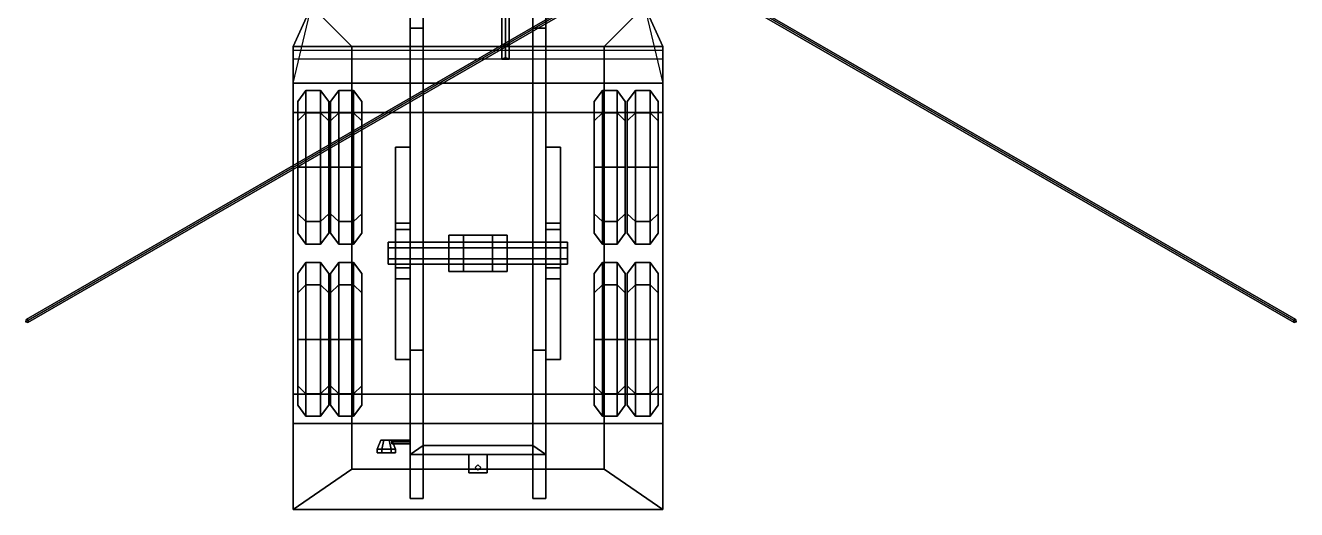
# Model space of a CAD drawing. Extents: x -2.47 to 4.47, y -3.03 to 4.01.
# Drawn here: x -2.47 to 4.47, y -3.03 to -0.39 of the extents above; entities that cross this region are included whole.
import ezdxf

# ---------------------------------------------------------------- set-up
doc = ezdxf.new("R2010")
doc.units = 0
doc.layers.get('0').update_dxf_attribs({"linetype": 'CONTINUOUS'})
doc.layers.add('BALANCIER', color=5, linetype='CONTINUOUS')
doc.layers.add('WHEELS', color=2, linetype='CONTINUOUS')

msp = doc.modelspace()

# ---------------------------------------------------------------- linework, layer by layer
for points in [[(-0.37, 1.9, 0.48), (-0.37, -2.16, 0.48), (-0.37, -2.16, 0.64), (-0.37, 1.9, 0.64)], [(-0.3, 1.83, 0.48), (-0.3, -2.16, 0.48), (-0.37, -2.16, 0.48), (-0.37, 1.9, 0.48)], [(-0.37, 1.9, 0.64), (-0.37, -0.4, 0.64), (-0.3, -0.4, 0.64), (-0.3, 1.83, 0.64)], [(0.37, 1.9, 0.48), (0.37, -2.16, 0.48), (0.3, -2.16, 0.48), (0.3, 1.83, 0.48)], [(0.3, 1.83, 0.64), (0.3, -0.4, 0.64), (0.37, -0.4, 0.64), (0.37, 1.9, 0.64)], [(0.37, -2.16, 0.64), (0.37, -2.16, 0.48), (0.37, 1.9, 0.48), (0.37, 1.9, 0.64)], [(-0.3, -2.16, 0.64), (-0.3, -2.16, 0.48), (-0.3, 1.83, 0.48), (-0.3, 1.83, 0.64)], [(0.3, 1.83, 0.48), (0.3, -2.16, 0.48), (0.3, -2.16, 0.64), (0.3, 1.83, 0.64)], [(-2.4691, -1.9913), (-2.4728, -2.005), (0.9853, -0.0085, 7.986), (0.995, 0.0087, 8)], [(-2.4554, -1.995), (-2.4691, -1.9913), (0.995, 0.0087, 8), (0.9852, -0.0085, 7.9459)], [(4.4691, -1.9913), (4.4554, -1.995), (1.0148, -0.0085, 7.9459), (1.005, 0.0087, 8)], [(4.4728, -2.005), (4.4691, -1.9913), (1.005, 0.0087, 8), (1.0147, -0.0085, 7.986)], [(-2.4728, -2.005), (-2.4591, -2.0087), (1.005, -0.0087, 8), (0.9853, -0.0085, 7.986)], [(-2.4591, -2.0087), (-2.4554, -1.995), (0.9852, -0.0085, 7.9459), (1.005, -0.0087, 8)], [(4.4554, -1.995), (4.4591, -2.0087), (0.995, -0.0087, 8), (1.0148, -0.0085, 7.9459)], [(4.4591, -2.0087), (4.4728, -2.005), (1.0147, -0.0085, 7.986), (0.995, -0.0087, 8)], [(0.13, -0.07, 0.39), (0.15, -0.07, 0.37), (0.15, -0.49, 0.37), (0.13, -0.49, 0.39)], [(0.15, -0.07, 0.41), (0.13, -0.07, 0.39), (0.13, -0.49, 0.39), (0.15, -0.49, 0.41)], [(0.15, -0.07, 0.37), (0.17, -0.07, 0.39), (0.17, -0.49, 0.39), (0.15, -0.49, 0.37)], [(0.17, -0.07, 0.39), (0.15, -0.07, 0.41), (0.15, -0.49, 0.41), (0.17, -0.49, 0.39)], [(0.91, -0.28, 0.48), (1.01, -0.7, 0.48), (-1.01, -0.7, 0.48), (-0.91, -0.28, 0.48)], [(-0.91, -0.28, 0.48), (-1.01, -0.5, 0.48), (-1.01, -0.5, 1.85), (-0.91, -0.28, 1.85)], [(-1.01, -0.5, 1.85), (-0.69, -0.5, 2), (-0.91, -0.28, 1.85)], [(-0.91, -0.28, 1.85), (-0.69, -0.5, 2), (0.69, -0.5, 2), (0.91, -0.28, 1.85)], [(0.91, -0.28, 1.85), (0.69, -0.5, 2), (1.01, -0.5, 1.85)], [(1.01, -0.5, 1.85), (1.01, -0.5, 0.48), (0.91, -0.28, 0.48), (0.91, -0.28, 1.85)], [(-0.37, -0.4, 0.79), (-0.37, -2.97, 0.79), (-0.3, -2.97, 0.79), (-0.3, -0.4, 0.79)], [(-0.37, -0.4, 0.64), (-0.37, -2.97, 0.64), (-0.37, -2.97, 0.79), (-0.37, -0.4, 0.79)], [(-0.3, -0.4, 0.79), (-0.3, -0.4, 0.64), (-0.37, -0.4, 0.64), (-0.37, -0.4, 0.79)], [(-0.3, -2.97, 0.79), (-0.3, -2.97, 0.64), (-0.3, -0.4, 0.64), (-0.3, -0.4, 0.79)], [(0.3, -0.4, 0.79), (0.3, -2.97, 0.79), (0.37, -2.97, 0.79), (0.37, -0.4, 0.79)], [(0.3, -0.4, 0.64), (0.3, -2.97, 0.64), (0.3, -2.97, 0.79), (0.3, -0.4, 0.79)], [(0.37, -0.4, 0.79), (0.37, -0.4, 0.64), (0.3, -0.4, 0.64), (0.3, -0.4, 0.79)], [(0.37, -2.97, 0.79), (0.37, -2.97, 0.64), (0.37, -0.4, 0.64), (0.37, -0.4, 0.79)], [(-1.01, -0.5, 0.79), (-1.01, -3.03, 0.79), (-1.01, -3.03, 1.85), (-1.01, -0.5, 1.85)], [(-1.01, -0.5, 0.48), (-1.01, -0.7, 0.48), (-1.01, -0.86, 0.79), (-1.01, -0.5, 0.79)], [(-1.01, -0.5, 1.85), (-1.01, -3.03, 1.85), (-0.69, -2.81, 2), (-0.69, -0.5, 2)], [(1.01, -0.52, 0.79), (1.01, -0.57, 0.79), (-1.01, -0.57, 0.79), (-1.01, -0.52, 0.79)], [(-0.69, -0.5, 2), (-0.69, -2.81, 2), (0.69, -2.81, 2), (0.69, -0.5, 2)], [(0.13, -0.49, 0.39), (0.15, -0.49, 0.37), (0.15, -0.56, 0.35), (0.13, -0.57, 0.37)], [(0.15, -0.49, 0.41), (0.13, -0.49, 0.39), (0.13, -0.57, 0.37), (0.15, -0.57, 0.39)], [(0.15, -0.49, 0.37), (0.17, -0.49, 0.39), (0.17, -0.57, 0.37), (0.15, -0.56, 0.35)], [(0.17, -0.49, 0.39), (0.15, -0.49, 0.41), (0.15, -0.57, 0.39), (0.17, -0.57, 0.37)], [(0.69, -2.81, 2), (1.01, -3.03, 1.85), (1.01, -0.5, 1.85), (0.69, -0.5, 2)], [(1.01, -3.03, 1.85), (1.01, -3.03, 0.79), (1.01, -0.5, 0.79), (1.01, -0.5, 1.85)], [(1.01, -0.86, 0.79), (1.01, -0.7, 0.48), (1.01, -0.5, 0.48), (1.01, -0.5, 0.79)], [(0.15, -0.57, 0.39), (0.13, -0.57, 0.37), (0.15, -0.56, 0.35), (0.17, -0.57, 0.37)], [(-1.01, -0.86, 0.79), (-1.01, -0.7, 0.48), (1.01, -0.7, 0.48), (1.01, -0.86, 0.79)], [(1.01, -0.86, 0.79), (1.01, -2.4, 0.79), (-1.01, -2.4, 0.79), (-1.01, -0.86, 0.79)], [(-0.37, -2.16, 0.55), (-0.37, -2.16, 0.48), (-0.3, -2.16, 0.48), (-0.3, -2.16, 0.55)], [(-0.3, -2.16, 0.55), (-0.3, -2.68, 0.55), (-0.37, -2.73, 0.55), (-0.37, -2.16, 0.55)], [(-0.37, -2.16, 0.55), (-0.37, -2.73, 0.55), (-0.37, -2.73, 0.64), (-0.37, -2.16, 0.64)], [(-0.3, -2.68, 0.64), (-0.3, -2.68, 0.55), (-0.3, -2.16, 0.55), (-0.3, -2.16, 0.64)], [(0.3, -2.16, 0.55), (0.3, -2.16, 0.48), (0.37, -2.16, 0.48), (0.37, -2.16, 0.55)], [(0.37, -2.16, 0.55), (0.37, -2.73, 0.55), (0.3, -2.68, 0.55), (0.3, -2.16, 0.55)], [(0.3, -2.16, 0.55), (0.3, -2.68, 0.55), (0.3, -2.68, 0.64), (0.3, -2.16, 0.64)], [(0.37, -2.73, 0.64), (0.37, -2.73, 0.55), (0.37, -2.16, 0.55), (0.37, -2.16, 0.64)], [(-1.01, -2.4, 0.79), (-1.01, -2.56, 0.48), (-1.01, -3.03, 0.48), (-1.01, -3.03, 0.79)], [(1.01, -2.4, 0.79), (1.01, -2.56, 0.48), (-1.01, -2.56, 0.48), (-1.01, -2.4, 0.79)], [(1.01, -3.03, 0.48), (1.01, -2.56, 0.48), (1.01, -2.4, 0.79), (1.01, -3.03, 0.79)], [(-1.01, -3.03, 0.48), (-1.01, -2.56, 0.48), (1.01, -2.56, 0.48), (1.01, -3.03, 0.48)], [(-0.55, -2.7, 0.58), (-0.525, -2.7, 0.6233), (-0.515, -2.65, 0.606), (-0.53, -2.65, 0.58)], [(-0.525, -2.7, 0.5367), (-0.55, -2.7, 0.58), (-0.53, -2.65, 0.58), (-0.515, -2.65, 0.554)], [(-0.55, -2.7, 0.58), (-0.525, -2.7, 0.5367), (-0.525, -2.72, 0.5367), (-0.55, -2.72, 0.58)], [(-0.525, -2.7, 0.6233), (-0.55, -2.7, 0.58), (-0.55, -2.72, 0.58), (-0.525, -2.72, 0.6233)], [(-0.53, -2.65, 0.58), (-0.47, -2.65, 0.58), (-0.485, -2.65, 0.554), (-0.515, -2.65, 0.554)], [(-0.515, -2.65, 0.606), (-0.485, -2.65, 0.606), (-0.47, -2.65, 0.58), (-0.53, -2.65, 0.58)], [(-0.525, -2.7, 0.6233), (-0.475, -2.7, 0.6233), (-0.485, -2.65, 0.606), (-0.515, -2.65, 0.606)], [(-0.475, -2.7, 0.5367), (-0.525, -2.7, 0.5367), (-0.515, -2.65, 0.554), (-0.485, -2.65, 0.554)], [(-0.525, -2.7, 0.5367), (-0.475, -2.7, 0.5367), (-0.475, -2.72, 0.5367), (-0.525, -2.72, 0.5367)], [(-0.475, -2.7, 0.6233), (-0.525, -2.7, 0.6233), (-0.525, -2.72, 0.6233), (-0.475, -2.72, 0.6233)], [(-0.475, -2.7, 0.6233), (-0.45, -2.7, 0.58), (-0.47, -2.65, 0.58), (-0.485, -2.65, 0.606)], [(-0.45, -2.7, 0.58), (-0.475, -2.7, 0.5367), (-0.485, -2.65, 0.554), (-0.47, -2.65, 0.58)], [(-0.475, -2.7, 0.5367), (-0.45, -2.7, 0.58), (-0.45, -2.72, 0.58), (-0.475, -2.72, 0.5367)], [(-0.45, -2.7, 0.58), (-0.475, -2.7, 0.6233), (-0.475, -2.72, 0.6233), (-0.45, -2.72, 0.58)], [(-0.37, -2.65, 0.57), (-0.37, -2.66, 0.56), (-0.47, -2.66, 0.56), (-0.47, -2.65, 0.57)], [(-0.37, -2.66, 0.58), (-0.37, -2.65, 0.57), (-0.47, -2.65, 0.57), (-0.47, -2.66, 0.58)], [(-0.37, -2.66, 0.56), (-0.37, -2.67, 0.57), (-0.47, -2.67, 0.57), (-0.47, -2.66, 0.56)], [(-0.37, -2.67, 0.57), (-0.37, -2.66, 0.58), (-0.47, -2.66, 0.58), (-0.47, -2.67, 0.57)], [(-0.3, -2.68, 0.64), (-0.37, -2.73, 0.64), (0.37, -2.73, 0.64), (0.3, -2.68, 0.64)], [(0.3, -2.68, 0.55), (0.37, -2.73, 0.55), (-0.37, -2.73, 0.55), (-0.3, -2.68, 0.55)], [(0.3, -2.68, 0.64), (0.3, -2.68, 0.55), (-0.3, -2.68, 0.55), (-0.3, -2.68, 0.64)], [(-0.45, -2.72, 0.58), (-0.55, -2.72, 0.58), (-0.525, -2.72, 0.5367), (-0.475, -2.72, 0.5367)], [(-0.475, -2.72, 0.6233), (-0.525, -2.72, 0.6233), (-0.55, -2.72, 0.58), (-0.45, -2.72, 0.58)], [(-0.37, -2.73, 0.64), (-0.37, -2.73, 0.55), (0.37, -2.73, 0.55), (0.37, -2.73, 0.64)], [(-0.3, -2.73, 0.64), (-0.3, -2.97, 0.64), (-0.37, -2.97, 0.64), (-0.37, -2.73, 0.64)], [(-0.05, -2.73, 0.56), (0.05, -2.73, 0.56), (0.05, -2.83, 0.56), (-0.05, -2.83, 0.56)], [(0.05, -2.73, 0.56), (-0.05, -2.73, 0.56), (-0.05, -2.83, 0.56), (0.05, -2.83, 0.56)], [(-0.05, -2.73, 0.63), (0.05, -2.73, 0.63), (0.05, -2.83, 0.63), (-0.05, -2.83, 0.63)], [(0.05, -2.73, 0.63), (-0.05, -2.73, 0.63), (-0.05, -2.83, 0.63), (0.05, -2.83, 0.63)], [(0.37, -2.73, 0.64), (0.37, -2.97, 0.64), (0.3, -2.97, 0.64), (0.3, -2.73, 0.64)], [(-0.69, -2.81, 2), (-1.01, -3.03, 1.85), (1.01, -3.03, 1.85), (0.69, -2.81, 2)], [(0, -2.785, 0.51), (-0.015, -2.8, 0.51), (-0.015, -2.8, 0.63), (0, -2.785, 0.63)], [(0, -2.785, 0.51), (0.015, -2.8, 0.51), (0, -2.815, 0.51), (-0.015, -2.8, 0.51)], [(-0.015, -2.8, 0.51), (0, -2.815, 0.51), (0, -2.815, 0.63), (-0.015, -2.8, 0.63)], [(0.015, -2.8, 0.51), (0, -2.785, 0.51), (0, -2.785, 0.63), (0.015, -2.8, 0.63)], [(0, -2.815, 0.51), (0.015, -2.8, 0.51), (0.015, -2.8, 0.63), (0, -2.815, 0.63)], [(-0.37, -2.97, 0.79), (-0.37, -2.97, 0.64), (-0.3, -2.97, 0.64), (-0.3, -2.97, 0.79)], [(0.3, -2.97, 0.79), (0.3, -2.97, 0.64), (0.37, -2.97, 0.64), (0.37, -2.97, 0.79)], [(-1.01, -3.03, 1.85), (-1.01, -3.03, 0.48), (1.01, -3.03, 0.48), (1.01, -3.03, 1.85)]]:
    msp.add_3dface(points)
at = {"layer": 'BALANCIER'}
for points in [[(-0.37, -1.05, 0.24), (-0.37, -2.21, 0.24), (-0.45, -2.21, 0.24), (-0.45, -1.05, 0.24)], [(-0.37, -1.05, 0.42), (-0.37, -1.05, 0.24), (-0.45, -1.05, 0.24), (-0.45, -1.05, 0.42)], [(-0.45, -1.05, 0.42), (-0.45, -1.05, 0.24), (-0.45, -1.43, 0.24), (-0.45, -1.465, 0.42)], [(-0.37, -1.465, 0.42), (-0.37, -1.05, 0.42), (-0.45, -1.05, 0.42), (-0.45, -1.465, 0.42)], [(-0.37, -1.43, 0.24), (-0.37, -1.05, 0.24), (-0.37, -1.05, 0.42), (-0.37, -1.465, 0.42)], [(0.45, -1.05, 0.24), (0.45, -2.21, 0.24), (0.37, -2.21, 0.24), (0.37, -1.05, 0.24)], [(0.45, -1.05, 0.42), (0.45, -1.05, 0.24), (0.37, -1.05, 0.24), (0.37, -1.05, 0.42)], [(0.37, -1.05, 0.42), (0.37, -1.05, 0.24), (0.37, -1.43, 0.24), (0.37, -1.465, 0.42)], [(0.45, -1.465, 0.42), (0.45, -1.05, 0.42), (0.37, -1.05, 0.42), (0.37, -1.465, 0.42)], [(0.45, -1.43, 0.24), (0.45, -1.05, 0.24), (0.45, -1.05, 0.42), (0.45, -1.465, 0.42)], [(-0.45, -1.43, 0.24), (-0.45, -1.83, 0.24), (-0.45, -1.71, 0.6), (-0.45, -1.5, 0.6)], [(-0.37, -1.71, 0.6), (-0.37, -1.83, 0.24), (-0.37, -1.43, 0.24), (-0.37, -1.5, 0.6)], [(0.37, -1.43, 0.24), (0.37, -1.83, 0.24), (0.37, -1.71, 0.6), (0.37, -1.5, 0.6)], [(0.45, -1.71, 0.6), (0.45, -1.83, 0.24), (0.45, -1.43, 0.24), (0.45, -1.5, 0.6)], [(-0.37, -1.5, 0.6), (-0.37, -1.465, 0.42), (-0.45, -1.465, 0.42), (-0.45, -1.5, 0.6)], [(-0.45, -1.5, 0.6), (-0.45, -1.71, 0.6), (-0.37, -1.71, 0.6), (-0.37, -1.5, 0.6)], [(0.45, -1.5, 0.6), (0.45, -1.465, 0.42), (0.37, -1.465, 0.42), (0.37, -1.5, 0.6)], [(0.37, -1.5, 0.6), (0.37, -1.71, 0.6), (0.45, -1.71, 0.6), (0.45, -1.5, 0.6)], [(-0.49, -1.6, 0.318), (-0.49, -1.66, 0.318), (-0.49, -1.69, 0.37), (-0.49, -1.57, 0.37)], [(-0.49, -1.57, 0.37), (-0.49, -1.69, 0.37), (-0.49, -1.66, 0.422), (-0.49, -1.6, 0.422)], [(0.49, -1.57, 0.37), (0.49, -1.6, 0.318), (-0.49, -1.6, 0.318), (-0.49, -1.57, 0.37)], [(0.49, -1.6, 0.422), (0.49, -1.57, 0.37), (-0.49, -1.57, 0.37), (-0.49, -1.6, 0.422)], [(-0.16, -1.53, 0.37), (-0.08, -1.53, 0.2314), (-0.08, -1.73, 0.2314), (-0.16, -1.73, 0.37)], [(-0.08, -1.53, 0.5086), (-0.16, -1.53, 0.37), (-0.16, -1.73, 0.37), (-0.08, -1.73, 0.5086)], [(0.08, -1.53, 0.2314), (-0.08, -1.53, 0.2314), (-0.16, -1.53, 0.37), (0.16, -1.53, 0.37)], [(0.16, -1.53, 0.37), (-0.16, -1.53, 0.37), (-0.08, -1.53, 0.5086), (0.08, -1.53, 0.5086)], [(-0.08, -1.53, 0.2314), (0.08, -1.53, 0.2314), (0.08, -1.73, 0.2314), (-0.08, -1.73, 0.2314)], [(0.08, -1.53, 0.5086), (-0.08, -1.53, 0.5086), (-0.08, -1.73, 0.5086), (0.08, -1.73, 0.5086)], [(0.08, -1.53, 0.2314), (0.16, -1.53, 0.37), (0.16, -1.73, 0.37), (0.08, -1.73, 0.2314)], [(0.16, -1.53, 0.37), (0.08, -1.53, 0.5086), (0.08, -1.73, 0.5086), (0.16, -1.73, 0.37)], [(0.49, -1.69, 0.37), (0.49, -1.66, 0.318), (0.49, -1.6, 0.318), (0.49, -1.57, 0.37)], [(0.49, -1.66, 0.422), (0.49, -1.69, 0.37), (0.49, -1.57, 0.37), (0.49, -1.6, 0.422)], [(0.49, -1.6, 0.318), (0.49, -1.66, 0.318), (-0.49, -1.66, 0.318), (-0.49, -1.6, 0.318)], [(0.49, -1.66, 0.422), (0.49, -1.6, 0.422), (-0.49, -1.6, 0.422), (-0.49, -1.66, 0.422)], [(0.49, -1.66, 0.318), (0.49, -1.69, 0.37), (-0.49, -1.69, 0.37), (-0.49, -1.66, 0.318)], [(0.49, -1.69, 0.37), (0.49, -1.66, 0.422), (-0.49, -1.66, 0.422), (-0.49, -1.69, 0.37)], [(-0.45, -1.71, 0.6), (-0.45, -1.77, 0.42), (-0.37, -1.77, 0.42), (-0.37, -1.71, 0.6)], [(0.16, -1.73, 0.37), (-0.16, -1.73, 0.37), (-0.08, -1.73, 0.2314), (0.08, -1.73, 0.2314)], [(0.08, -1.73, 0.5086), (-0.08, -1.73, 0.5086), (-0.16, -1.73, 0.37), (0.16, -1.73, 0.37)], [(0.37, -1.71, 0.6), (0.37, -1.77, 0.42), (0.45, -1.77, 0.42), (0.45, -1.71, 0.6)], [(-0.45, -1.83, 0.24), (-0.45, -2.21, 0.24), (-0.45, -2.21, 0.42), (-0.45, -1.77, 0.42)], [(-0.45, -1.77, 0.42), (-0.45, -2.21, 0.42), (-0.37, -2.21, 0.42), (-0.37, -1.77, 0.42)], [(-0.37, -2.21, 0.42), (-0.37, -2.21, 0.24), (-0.37, -1.83, 0.24), (-0.37, -1.77, 0.42)], [(0.37, -1.83, 0.24), (0.37, -2.21, 0.24), (0.37, -2.21, 0.42), (0.37, -1.77, 0.42)], [(0.37, -1.77, 0.42), (0.37, -2.21, 0.42), (0.45, -2.21, 0.42), (0.45, -1.77, 0.42)], [(0.45, -2.21, 0.42), (0.45, -2.21, 0.24), (0.45, -1.83, 0.24), (0.45, -1.77, 0.42)], [(-0.45, -2.21, 0.42), (-0.45, -2.21, 0.24), (-0.37, -2.21, 0.24), (-0.37, -2.21, 0.42)], [(0.37, -2.21, 0.42), (0.37, -2.21, 0.24), (0.45, -2.21, 0.24), (0.45, -2.21, 0.42)]]:
    msp.add_3dface(points, dxfattribs=at)
at = {"layer": 'WHEELS'}
for points in [[(-0.94, -0.74, 0.36), (-0.94, -0.863, 0.063), (-0.985, -0.9054, 0.1054), (-0.985, -0.8, 0.36)], [(-0.94, -0.863, 0.657), (-0.94, -0.74, 0.36), (-0.985, -0.8, 0.36), (-0.985, -0.9054, 0.6146)], [(-0.86, -0.74, 0.36), (-0.86, -0.863, 0.063), (-0.94, -0.863, 0.063), (-0.94, -0.74, 0.36)], [(-0.86, -0.863, 0.657), (-0.86, -0.74, 0.36), (-0.94, -0.74, 0.36), (-0.94, -0.863, 0.657)], [(-0.86, -0.863, 0.063), (-0.86, -0.74, 0.36), (-0.815, -0.8, 0.36), (-0.815, -0.9054, 0.1054)], [(-0.86, -0.74, 0.36), (-0.86, -0.863, 0.657), (-0.815, -0.9054, 0.6146), (-0.815, -0.8, 0.36)], [(-0.76, -0.74, 0.36), (-0.76, -0.863, 0.063), (-0.805, -0.9054, 0.1054), (-0.805, -0.8, 0.36)], [(-0.76, -0.863, 0.657), (-0.76, -0.74, 0.36), (-0.805, -0.8, 0.36), (-0.805, -0.9054, 0.6146)], [(-0.68, -0.74, 0.36), (-0.68, -0.863, 0.063), (-0.76, -0.863, 0.063), (-0.76, -0.74, 0.36)], [(-0.68, -0.863, 0.657), (-0.68, -0.74, 0.36), (-0.76, -0.74, 0.36), (-0.76, -0.863, 0.657)], [(-0.68, -0.863, 0.063), (-0.68, -0.74, 0.36), (-0.635, -0.8, 0.36), (-0.635, -0.9054, 0.1054)], [(-0.68, -0.74, 0.36), (-0.68, -0.863, 0.657), (-0.635, -0.9054, 0.6146), (-0.635, -0.8, 0.36)], [(0.68, -0.74, 0.36), (0.68, -0.863, 0.063), (0.635, -0.9054, 0.1054), (0.635, -0.8, 0.36)], [(0.68, -0.863, 0.657), (0.68, -0.74, 0.36), (0.635, -0.8, 0.36), (0.635, -0.9054, 0.6146)], [(0.76, -0.74, 0.36), (0.76, -0.863, 0.063), (0.68, -0.863, 0.063), (0.68, -0.74, 0.36)], [(0.76, -0.863, 0.657), (0.76, -0.74, 0.36), (0.68, -0.74, 0.36), (0.68, -0.863, 0.657)], [(0.76, -0.863, 0.063), (0.76, -0.74, 0.36), (0.805, -0.8, 0.36), (0.805, -0.9054, 0.1054)], [(0.76, -0.74, 0.36), (0.76, -0.863, 0.657), (0.805, -0.9054, 0.6146), (0.805, -0.8, 0.36)], [(0.86, -0.74, 0.36), (0.86, -0.863, 0.063), (0.815, -0.9054, 0.1054), (0.815, -0.8, 0.36)], [(0.86, -0.863, 0.657), (0.86, -0.74, 0.36), (0.815, -0.8, 0.36), (0.815, -0.9054, 0.6146)], [(0.94, -0.74, 0.36), (0.94, -0.863, 0.063), (0.86, -0.863, 0.063), (0.86, -0.74, 0.36)], [(0.94, -0.863, 0.657), (0.94, -0.74, 0.36), (0.86, -0.74, 0.36), (0.86, -0.863, 0.657)], [(0.94, -0.863, 0.063), (0.94, -0.74, 0.36), (0.985, -0.8, 0.36), (0.985, -0.9054, 0.1054)], [(0.94, -0.74, 0.36), (0.94, -0.863, 0.657), (0.985, -0.9054, 0.6146), (0.985, -0.8, 0.36)], [(-0.985, -1.4146, 0.1054), (-0.985, -0.8, 0.36), (-0.985, -0.9054, 0.1054), (-0.985, -1.16)], [(-0.985, -1.52, 0.36), (-0.985, -0.9054, 0.6146), (-0.985, -0.8, 0.36), (-0.985, -1.4146, 0.1054)], [(-0.815, -0.8, 0.36), (-0.815, -1.4146, 0.6146), (-0.815, -1.52, 0.36), (-0.815, -0.9054, 0.1054)], [(-0.815, -0.9054, 0.6146), (-0.815, -1.16, 0.72), (-0.815, -1.4146, 0.6146), (-0.815, -0.8, 0.36)], [(-0.805, -1.4146, 0.1054), (-0.805, -0.8, 0.36), (-0.805, -0.9054, 0.1054), (-0.805, -1.16)], [(-0.805, -1.52, 0.36), (-0.805, -0.9054, 0.6146), (-0.805, -0.8, 0.36), (-0.805, -1.4146, 0.1054)], [(-0.635, -0.8, 0.36), (-0.635, -1.4146, 0.6146), (-0.635, -1.52, 0.36), (-0.635, -0.9054, 0.1054)], [(-0.635, -0.9054, 0.6146), (-0.635, -1.16, 0.72), (-0.635, -1.4146, 0.6146), (-0.635, -0.8, 0.36)], [(0.635, -1.4146, 0.1054), (0.635, -0.8, 0.36), (0.635, -0.9054, 0.1054), (0.635, -1.16)], [(0.635, -1.52, 0.36), (0.635, -0.9054, 0.6146), (0.635, -0.8, 0.36), (0.635, -1.4146, 0.1054)], [(0.805, -0.8, 0.36), (0.805, -1.4146, 0.6146), (0.805, -1.52, 0.36), (0.805, -0.9054, 0.1054)], [(0.805, -0.9054, 0.6146), (0.805, -1.16, 0.72), (0.805, -1.4146, 0.6146), (0.805, -0.8, 0.36)], [(0.815, -1.4146, 0.1054), (0.815, -0.8, 0.36), (0.815, -0.9054, 0.1054), (0.815, -1.16)], [(0.815, -1.52, 0.36), (0.815, -0.9054, 0.6146), (0.815, -0.8, 0.36), (0.815, -1.4146, 0.1054)], [(0.985, -0.8, 0.36), (0.985, -1.4146, 0.6146), (0.985, -1.52, 0.36), (0.985, -0.9054, 0.1054)], [(0.985, -0.9054, 0.6146), (0.985, -1.16, 0.72), (0.985, -1.4146, 0.6146), (0.985, -0.8, 0.36)], [(-0.94, -0.863, 0.063), (-0.94, -1.16, -0.06), (-0.985, -1.16), (-0.985, -0.9054, 0.1054)], [(-0.94, -1.16, 0.78), (-0.94, -0.863, 0.657), (-0.985, -0.9054, 0.6146), (-0.985, -1.16, 0.72)], [(-0.86, -0.863, 0.063), (-0.86, -1.16, -0.06), (-0.94, -1.16, -0.06), (-0.94, -0.863, 0.063)], [(-0.86, -1.16, 0.78), (-0.86, -0.863, 0.657), (-0.94, -0.863, 0.657), (-0.94, -1.16, 0.78)], [(-0.86, -1.16, -0.06), (-0.86, -0.863, 0.063), (-0.815, -0.9054, 0.1054), (-0.815, -1.16)], [(-0.86, -0.863, 0.657), (-0.86, -1.16, 0.78), (-0.815, -1.16, 0.72), (-0.815, -0.9054, 0.6146)], [(-0.76, -0.863, 0.063), (-0.76, -1.16, -0.06), (-0.805, -1.16), (-0.805, -0.9054, 0.1054)], [(-0.76, -1.16, 0.78), (-0.76, -0.863, 0.657), (-0.805, -0.9054, 0.6146), (-0.805, -1.16, 0.72)], [(-0.68, -0.863, 0.063), (-0.68, -1.16, -0.06), (-0.76, -1.16, -0.06), (-0.76, -0.863, 0.063)], [(-0.68, -1.16, 0.78), (-0.68, -0.863, 0.657), (-0.76, -0.863, 0.657), (-0.76, -1.16, 0.78)], [(-0.68, -1.16, -0.06), (-0.68, -0.863, 0.063), (-0.635, -0.9054, 0.1054), (-0.635, -1.16)], [(-0.68, -0.863, 0.657), (-0.68, -1.16, 0.78), (-0.635, -1.16, 0.72), (-0.635, -0.9054, 0.6146)], [(0.68, -0.863, 0.063), (0.68, -1.16, -0.06), (0.635, -1.16), (0.635, -0.9054, 0.1054)], [(0.68, -1.16, 0.78), (0.68, -0.863, 0.657), (0.635, -0.9054, 0.6146), (0.635, -1.16, 0.72)], [(0.76, -0.863, 0.063), (0.76, -1.16, -0.06), (0.68, -1.16, -0.06), (0.68, -0.863, 0.063)], [(0.76, -1.16, 0.78), (0.76, -0.863, 0.657), (0.68, -0.863, 0.657), (0.68, -1.16, 0.78)], [(0.76, -1.16, -0.06), (0.76, -0.863, 0.063), (0.805, -0.9054, 0.1054), (0.805, -1.16)], [(0.76, -0.863, 0.657), (0.76, -1.16, 0.78), (0.805, -1.16, 0.72), (0.805, -0.9054, 0.6146)], [(0.86, -0.863, 0.063), (0.86, -1.16, -0.06), (0.815, -1.16), (0.815, -0.9054, 0.1054)], [(0.86, -1.16, 0.78), (0.86, -0.863, 0.657), (0.815, -0.9054, 0.6146), (0.815, -1.16, 0.72)], [(0.94, -0.863, 0.063), (0.94, -1.16, -0.06), (0.86, -1.16, -0.06), (0.86, -0.863, 0.063)], [(0.94, -1.16, 0.78), (0.94, -0.863, 0.657), (0.86, -0.863, 0.657), (0.86, -1.16, 0.78)], [(0.94, -1.16, -0.06), (0.94, -0.863, 0.063), (0.985, -0.9054, 0.1054), (0.985, -1.16)], [(0.94, -0.863, 0.657), (0.94, -1.16, 0.78), (0.985, -1.16, 0.72), (0.985, -0.9054, 0.6146)], [(-0.985, -1.4146, 0.6146), (-0.985, -1.16, 0.72), (-0.985, -0.9054, 0.6146), (-0.985, -1.52, 0.36)], [(-0.815, -0.9054, 0.1054), (-0.815, -1.52, 0.36), (-0.815, -1.4146, 0.1054), (-0.815, -1.16)], [(-0.805, -1.4146, 0.6146), (-0.805, -1.16, 0.72), (-0.805, -0.9054, 0.6146), (-0.805, -1.52, 0.36)], [(-0.635, -0.9054, 0.1054), (-0.635, -1.52, 0.36), (-0.635, -1.4146, 0.1054), (-0.635, -1.16)], [(0.635, -1.4146, 0.6146), (0.635, -1.16, 0.72), (0.635, -0.9054, 0.6146), (0.635, -1.52, 0.36)], [(0.805, -0.9054, 0.1054), (0.805, -1.52, 0.36), (0.805, -1.4146, 0.1054), (0.805, -1.16)], [(0.815, -1.4146, 0.6146), (0.815, -1.16, 0.72), (0.815, -0.9054, 0.6146), (0.815, -1.52, 0.36)], [(0.985, -0.9054, 0.1054), (0.985, -1.52, 0.36), (0.985, -1.4146, 0.1054), (0.985, -1.16)], [(-0.94, -1.16, -0.06), (-0.94, -1.457, 0.063), (-0.985, -1.4146, 0.1054), (-0.985, -1.16)], [(-0.94, -1.457, 0.657), (-0.94, -1.16, 0.78), (-0.985, -1.16, 0.72), (-0.985, -1.4146, 0.6146)], [(-0.86, -1.16, -0.06), (-0.86, -1.457, 0.063), (-0.94, -1.457, 0.063), (-0.94, -1.16, -0.06)], [(-0.86, -1.457, 0.657), (-0.86, -1.16, 0.78), (-0.94, -1.16, 0.78), (-0.94, -1.457, 0.657)], [(-0.86, -1.457, 0.063), (-0.86, -1.16, -0.06), (-0.815, -1.16), (-0.815, -1.4146, 0.1054)], [(-0.86, -1.16, 0.78), (-0.86, -1.457, 0.657), (-0.815, -1.4146, 0.6146), (-0.815, -1.16, 0.72)], [(-0.76, -1.16, -0.06), (-0.76, -1.457, 0.063), (-0.805, -1.4146, 0.1054), (-0.805, -1.16)], [(-0.76, -1.457, 0.657), (-0.76, -1.16, 0.78), (-0.805, -1.16, 0.72), (-0.805, -1.4146, 0.6146)], [(-0.68, -1.16, -0.06), (-0.68, -1.457, 0.063), (-0.76, -1.457, 0.063), (-0.76, -1.16, -0.06)], [(-0.68, -1.457, 0.657), (-0.68, -1.16, 0.78), (-0.76, -1.16, 0.78), (-0.76, -1.457, 0.657)], [(-0.68, -1.457, 0.063), (-0.68, -1.16, -0.06), (-0.635, -1.16), (-0.635, -1.4146, 0.1054)], [(-0.68, -1.16, 0.78), (-0.68, -1.457, 0.657), (-0.635, -1.4146, 0.6146), (-0.635, -1.16, 0.72)], [(0.68, -1.16, -0.06), (0.68, -1.457, 0.063), (0.635, -1.4146, 0.1054), (0.635, -1.16)], [(0.68, -1.457, 0.657), (0.68, -1.16, 0.78), (0.635, -1.16, 0.72), (0.635, -1.4146, 0.6146)], [(0.76, -1.16, -0.06), (0.76, -1.457, 0.063), (0.68, -1.457, 0.063), (0.68, -1.16, -0.06)], [(0.76, -1.457, 0.657), (0.76, -1.16, 0.78), (0.68, -1.16, 0.78), (0.68, -1.457, 0.657)], [(0.76, -1.457, 0.063), (0.76, -1.16, -0.06), (0.805, -1.16), (0.805, -1.4146, 0.1054)], [(0.76, -1.16, 0.78), (0.76, -1.457, 0.657), (0.805, -1.4146, 0.6146), (0.805, -1.16, 0.72)], [(0.86, -1.16, -0.06), (0.86, -1.457, 0.063), (0.815, -1.4146, 0.1054), (0.815, -1.16)], [(0.86, -1.457, 0.657), (0.86, -1.16, 0.78), (0.815, -1.16, 0.72), (0.815, -1.4146, 0.6146)], [(0.94, -1.16, -0.06), (0.94, -1.457, 0.063), (0.86, -1.457, 0.063), (0.86, -1.16, -0.06)], [(0.94, -1.457, 0.657), (0.94, -1.16, 0.78), (0.86, -1.16, 0.78), (0.86, -1.457, 0.657)], [(0.94, -1.457, 0.063), (0.94, -1.16, -0.06), (0.985, -1.16), (0.985, -1.4146, 0.1054)], [(0.94, -1.16, 0.78), (0.94, -1.457, 0.657), (0.985, -1.4146, 0.6146), (0.985, -1.16, 0.72)], [(-0.94, -1.457, 0.063), (-0.94, -1.58, 0.36), (-0.985, -1.52, 0.36), (-0.985, -1.4146, 0.1054)], [(-0.94, -1.58, 0.36), (-0.94, -1.457, 0.657), (-0.985, -1.4146, 0.6146), (-0.985, -1.52, 0.36)], [(-0.86, -1.457, 0.063), (-0.86, -1.58, 0.36), (-0.94, -1.58, 0.36), (-0.94, -1.457, 0.063)], [(-0.86, -1.58, 0.36), (-0.86, -1.457, 0.657), (-0.94, -1.457, 0.657), (-0.94, -1.58, 0.36)], [(-0.86, -1.58, 0.36), (-0.86, -1.457, 0.063), (-0.815, -1.4146, 0.1054), (-0.815, -1.52, 0.36)], [(-0.86, -1.457, 0.657), (-0.86, -1.58, 0.36), (-0.815, -1.52, 0.36), (-0.815, -1.4146, 0.6146)], [(-0.76, -1.457, 0.063), (-0.76, -1.58, 0.36), (-0.805, -1.52, 0.36), (-0.805, -1.4146, 0.1054)], [(-0.76, -1.58, 0.36), (-0.76, -1.457, 0.657), (-0.805, -1.4146, 0.6146), (-0.805, -1.52, 0.36)], [(-0.68, -1.457, 0.063), (-0.68, -1.58, 0.36), (-0.76, -1.58, 0.36), (-0.76, -1.457, 0.063)], [(-0.68, -1.58, 0.36), (-0.68, -1.457, 0.657), (-0.76, -1.457, 0.657), (-0.76, -1.58, 0.36)], [(-0.68, -1.58, 0.36), (-0.68, -1.457, 0.063), (-0.635, -1.4146, 0.1054), (-0.635, -1.52, 0.36)], [(-0.68, -1.457, 0.657), (-0.68, -1.58, 0.36), (-0.635, -1.52, 0.36), (-0.635, -1.4146, 0.6146)], [(0.68, -1.457, 0.063), (0.68, -1.58, 0.36), (0.635, -1.52, 0.36), (0.635, -1.4146, 0.1054)], [(0.68, -1.58, 0.36), (0.68, -1.457, 0.657), (0.635, -1.4146, 0.6146), (0.635, -1.52, 0.36)], [(0.76, -1.457, 0.063), (0.76, -1.58, 0.36), (0.68, -1.58, 0.36), (0.68, -1.457, 0.063)], [(0.76, -1.58, 0.36), (0.76, -1.457, 0.657), (0.68, -1.457, 0.657), (0.68, -1.58, 0.36)], [(0.76, -1.58, 0.36), (0.76, -1.457, 0.063), (0.805, -1.4146, 0.1054), (0.805, -1.52, 0.36)], [(0.76, -1.457, 0.657), (0.76, -1.58, 0.36), (0.805, -1.52, 0.36), (0.805, -1.4146, 0.6146)], [(0.86, -1.457, 0.063), (0.86, -1.58, 0.36), (0.815, -1.52, 0.36), (0.815, -1.4146, 0.1054)], [(0.86, -1.58, 0.36), (0.86, -1.457, 0.657), (0.815, -1.4146, 0.6146), (0.815, -1.52, 0.36)], [(0.94, -1.457, 0.063), (0.94, -1.58, 0.36), (0.86, -1.58, 0.36), (0.86, -1.457, 0.063)], [(0.94, -1.58, 0.36), (0.94, -1.457, 0.657), (0.86, -1.457, 0.657), (0.86, -1.58, 0.36)], [(0.94, -1.58, 0.36), (0.94, -1.457, 0.063), (0.985, -1.4146, 0.1054), (0.985, -1.52, 0.36)], [(0.94, -1.457, 0.657), (0.94, -1.58, 0.36), (0.985, -1.52, 0.36), (0.985, -1.4146, 0.6146)], [(-0.94, -1.68, 0.33), (-0.94, -1.803, 0.033), (-0.985, -1.8454, 0.0754), (-0.985, -1.74, 0.33)], [(-0.94, -1.803, 0.627), (-0.94, -1.68, 0.33), (-0.985, -1.74, 0.33), (-0.985, -1.8454, 0.5846)], [(-0.86, -1.68, 0.33), (-0.86, -1.803, 0.033), (-0.94, -1.803, 0.033), (-0.94, -1.68, 0.33)], [(-0.86, -1.803, 0.627), (-0.86, -1.68, 0.33), (-0.94, -1.68, 0.33), (-0.94, -1.803, 0.627)], [(-0.86, -1.803, 0.033), (-0.86, -1.68, 0.33), (-0.815, -1.74, 0.33), (-0.815, -1.8454, 0.0754)], [(-0.86, -1.68, 0.33), (-0.86, -1.803, 0.627), (-0.815, -1.8454, 0.5846), (-0.815, -1.74, 0.33)], [(-0.76, -1.68, 0.33), (-0.76, -1.803, 0.033), (-0.805, -1.8454, 0.0754), (-0.805, -1.74, 0.33)], [(-0.76, -1.803, 0.627), (-0.76, -1.68, 0.33), (-0.805, -1.74, 0.33), (-0.805, -1.8454, 0.5846)], [(-0.68, -1.68, 0.33), (-0.68, -1.803, 0.033), (-0.76, -1.803, 0.033), (-0.76, -1.68, 0.33)], [(-0.68, -1.803, 0.627), (-0.68, -1.68, 0.33), (-0.76, -1.68, 0.33), (-0.76, -1.803, 0.627)], [(-0.68, -1.803, 0.033), (-0.68, -1.68, 0.33), (-0.635, -1.74, 0.33), (-0.635, -1.8454, 0.0754)], [(-0.68, -1.68, 0.33), (-0.68, -1.803, 0.627), (-0.635, -1.8454, 0.5846), (-0.635, -1.74, 0.33)], [(0.68, -1.68, 0.33), (0.68, -1.803, 0.033), (0.635, -1.8454, 0.0754), (0.635, -1.74, 0.33)], [(0.68, -1.803, 0.627), (0.68, -1.68, 0.33), (0.635, -1.74, 0.33), (0.635, -1.8454, 0.5846)], [(0.76, -1.68, 0.33), (0.76, -1.803, 0.033), (0.68, -1.803, 0.033), (0.68, -1.68, 0.33)], [(0.76, -1.803, 0.627), (0.76, -1.68, 0.33), (0.68, -1.68, 0.33), (0.68, -1.803, 0.627)], [(0.76, -1.803, 0.033), (0.76, -1.68, 0.33), (0.805, -1.74, 0.33), (0.805, -1.8454, 0.0754)], [(0.76, -1.68, 0.33), (0.76, -1.803, 0.627), (0.805, -1.8454, 0.5846), (0.805, -1.74, 0.33)], [(0.86, -1.68, 0.33), (0.86, -1.803, 0.033), (0.815, -1.8454, 0.0754), (0.815, -1.74, 0.33)], [(0.86, -1.803, 0.627), (0.86, -1.68, 0.33), (0.815, -1.74, 0.33), (0.815, -1.8454, 0.5846)], [(0.94, -1.68, 0.33), (0.94, -1.803, 0.033), (0.86, -1.803, 0.033), (0.86, -1.68, 0.33)], [(0.94, -1.803, 0.627), (0.94, -1.68, 0.33), (0.86, -1.68, 0.33), (0.86, -1.803, 0.627)], [(0.94, -1.803, 0.033), (0.94, -1.68, 0.33), (0.985, -1.74, 0.33), (0.985, -1.8454, 0.0754)], [(0.94, -1.68, 0.33), (0.94, -1.803, 0.627), (0.985, -1.8454, 0.5846), (0.985, -1.74, 0.33)], [(-0.985, -2.3546, 0.0754), (-0.985, -1.74, 0.33), (-0.985, -1.8454, 0.0754), (-0.985, -2.1, -0.03)], [(-0.985, -2.46, 0.33), (-0.985, -1.8454, 0.5846), (-0.985, -1.74, 0.33), (-0.985, -2.3546, 0.0754)], [(-0.94, -1.803, 0.033), (-0.94, -2.1, -0.09), (-0.985, -2.1, -0.03), (-0.985, -1.8454, 0.0754)], [(-0.94, -2.1, 0.75), (-0.94, -1.803, 0.627), (-0.985, -1.8454, 0.5846), (-0.985, -2.1, 0.69)], [(-0.86, -1.803, 0.033), (-0.86, -2.1, -0.09), (-0.94, -2.1, -0.09), (-0.94, -1.803, 0.033)], [(-0.86, -2.1, 0.75), (-0.86, -1.803, 0.627), (-0.94, -1.803, 0.627), (-0.94, -2.1, 0.75)], [(-0.86, -2.1, -0.09), (-0.86, -1.803, 0.033), (-0.815, -1.8454, 0.0754), (-0.815, -2.1, -0.03)], [(-0.86, -1.803, 0.627), (-0.86, -2.1, 0.75), (-0.815, -2.1, 0.69), (-0.815, -1.8454, 0.5846)], [(-0.815, -1.74, 0.33), (-0.815, -2.3546, 0.5846), (-0.815, -2.46, 0.33), (-0.815, -1.8454, 0.0754)], [(-0.815, -1.8454, 0.5846), (-0.815, -2.1, 0.69), (-0.815, -2.3546, 0.5846), (-0.815, -1.74, 0.33)], [(-0.805, -2.3546, 0.0754), (-0.805, -1.74, 0.33), (-0.805, -1.8454, 0.0754), (-0.805, -2.1, -0.03)], [(-0.805, -2.46, 0.33), (-0.805, -1.8454, 0.5846), (-0.805, -1.74, 0.33), (-0.805, -2.3546, 0.0754)], [(-0.76, -1.803, 0.033), (-0.76, -2.1, -0.09), (-0.805, -2.1, -0.03), (-0.805, -1.8454, 0.0754)], [(-0.76, -2.1, 0.75), (-0.76, -1.803, 0.627), (-0.805, -1.8454, 0.5846), (-0.805, -2.1, 0.69)], [(-0.68, -1.803, 0.033), (-0.68, -2.1, -0.09), (-0.76, -2.1, -0.09), (-0.76, -1.803, 0.033)], [(-0.68, -2.1, 0.75), (-0.68, -1.803, 0.627), (-0.76, -1.803, 0.627), (-0.76, -2.1, 0.75)], [(-0.68, -2.1, -0.09), (-0.68, -1.803, 0.033), (-0.635, -1.8454, 0.0754), (-0.635, -2.1, -0.03)], [(-0.68, -1.803, 0.627), (-0.68, -2.1, 0.75), (-0.635, -2.1, 0.69), (-0.635, -1.8454, 0.5846)], [(-0.635, -1.74, 0.33), (-0.635, -2.3546, 0.5846), (-0.635, -2.46, 0.33), (-0.635, -1.8454, 0.0754)], [(-0.635, -1.8454, 0.5846), (-0.635, -2.1, 0.69), (-0.635, -2.3546, 0.5846), (-0.635, -1.74, 0.33)], [(0.635, -2.3546, 0.0754), (0.635, -1.74, 0.33), (0.635, -1.8454, 0.0754), (0.635, -2.1, -0.03)], [(0.635, -2.46, 0.33), (0.635, -1.8454, 0.5846), (0.635, -1.74, 0.33), (0.635, -2.3546, 0.0754)], [(0.68, -1.803, 0.033), (0.68, -2.1, -0.09), (0.635, -2.1, -0.03), (0.635, -1.8454, 0.0754)], [(0.68, -2.1, 0.75), (0.68, -1.803, 0.627), (0.635, -1.8454, 0.5846), (0.635, -2.1, 0.69)], [(0.76, -1.803, 0.033), (0.76, -2.1, -0.09), (0.68, -2.1, -0.09), (0.68, -1.803, 0.033)], [(0.76, -2.1, 0.75), (0.76, -1.803, 0.627), (0.68, -1.803, 0.627), (0.68, -2.1, 0.75)], [(0.76, -2.1, -0.09), (0.76, -1.803, 0.033), (0.805, -1.8454, 0.0754), (0.805, -2.1, -0.03)], [(0.76, -1.803, 0.627), (0.76, -2.1, 0.75), (0.805, -2.1, 0.69), (0.805, -1.8454, 0.5846)], [(0.805, -1.74, 0.33), (0.805, -2.3546, 0.5846), (0.805, -2.46, 0.33), (0.805, -1.8454, 0.0754)], [(0.805, -1.8454, 0.5846), (0.805, -2.1, 0.69), (0.805, -2.3546, 0.5846), (0.805, -1.74, 0.33)], [(0.815, -2.3546, 0.0754), (0.815, -1.74, 0.33), (0.815, -1.8454, 0.0754), (0.815, -2.1, -0.03)], [(0.815, -2.46, 0.33), (0.815, -1.8454, 0.5846), (0.815, -1.74, 0.33), (0.815, -2.3546, 0.0754)], [(0.86, -1.803, 0.033), (0.86, -2.1, -0.09), (0.815, -2.1, -0.03), (0.815, -1.8454, 0.0754)], [(0.86, -2.1, 0.75), (0.86, -1.803, 0.627), (0.815, -1.8454, 0.5846), (0.815, -2.1, 0.69)], [(0.94, -1.803, 0.033), (0.94, -2.1, -0.09), (0.86, -2.1, -0.09), (0.86, -1.803, 0.033)], [(0.94, -2.1, 0.75), (0.94, -1.803, 0.627), (0.86, -1.803, 0.627), (0.86, -2.1, 0.75)], [(0.94, -2.1, -0.09), (0.94, -1.803, 0.033), (0.985, -1.8454, 0.0754), (0.985, -2.1, -0.03)], [(0.94, -1.803, 0.627), (0.94, -2.1, 0.75), (0.985, -2.1, 0.69), (0.985, -1.8454, 0.5846)], [(0.985, -1.74, 0.33), (0.985, -2.3546, 0.5846), (0.985, -2.46, 0.33), (0.985, -1.8454, 0.0754)], [(0.985, -1.8454, 0.5846), (0.985, -2.1, 0.69), (0.985, -2.3546, 0.5846), (0.985, -1.74, 0.33)], [(-0.985, -2.3546, 0.5846), (-0.985, -2.1, 0.69), (-0.985, -1.8454, 0.5846), (-0.985, -2.46, 0.33)], [(-0.815, -1.8454, 0.0754), (-0.815, -2.46, 0.33), (-0.815, -2.3546, 0.0754), (-0.815, -2.1, -0.03)], [(-0.805, -2.3546, 0.5846), (-0.805, -2.1, 0.69), (-0.805, -1.8454, 0.5846), (-0.805, -2.46, 0.33)], [(-0.635, -1.8454, 0.0754), (-0.635, -2.46, 0.33), (-0.635, -2.3546, 0.0754), (-0.635, -2.1, -0.03)], [(0.635, -2.3546, 0.5846), (0.635, -2.1, 0.69), (0.635, -1.8454, 0.5846), (0.635, -2.46, 0.33)], [(0.805, -1.8454, 0.0754), (0.805, -2.46, 0.33), (0.805, -2.3546, 0.0754), (0.805, -2.1, -0.03)], [(0.815, -2.3546, 0.5846), (0.815, -2.1, 0.69), (0.815, -1.8454, 0.5846), (0.815, -2.46, 0.33)], [(0.985, -1.8454, 0.0754), (0.985, -2.46, 0.33), (0.985, -2.3546, 0.0754), (0.985, -2.1, -0.03)], [(-0.94, -2.1, -0.09), (-0.94, -2.397, 0.033), (-0.985, -2.3546, 0.0754), (-0.985, -2.1, -0.03)], [(-0.94, -2.397, 0.627), (-0.94, -2.1, 0.75), (-0.985, -2.1, 0.69), (-0.985, -2.3546, 0.5846)], [(-0.86, -2.1, -0.09), (-0.86, -2.397, 0.033), (-0.94, -2.397, 0.033), (-0.94, -2.1, -0.09)], [(-0.86, -2.397, 0.627), (-0.86, -2.1, 0.75), (-0.94, -2.1, 0.75), (-0.94, -2.397, 0.627)], [(-0.86, -2.397, 0.033), (-0.86, -2.1, -0.09), (-0.815, -2.1, -0.03), (-0.815, -2.3546, 0.0754)], [(-0.86, -2.1, 0.75), (-0.86, -2.397, 0.627), (-0.815, -2.3546, 0.5846), (-0.815, -2.1, 0.69)], [(-0.76, -2.1, -0.09), (-0.76, -2.397, 0.033), (-0.805, -2.3546, 0.0754), (-0.805, -2.1, -0.03)], [(-0.76, -2.397, 0.627), (-0.76, -2.1, 0.75), (-0.805, -2.1, 0.69), (-0.805, -2.3546, 0.5846)], [(-0.68, -2.1, -0.09), (-0.68, -2.397, 0.033), (-0.76, -2.397, 0.033), (-0.76, -2.1, -0.09)], [(-0.68, -2.397, 0.627), (-0.68, -2.1, 0.75), (-0.76, -2.1, 0.75), (-0.76, -2.397, 0.627)], [(-0.68, -2.397, 0.033), (-0.68, -2.1, -0.09), (-0.635, -2.1, -0.03), (-0.635, -2.3546, 0.0754)], [(-0.68, -2.1, 0.75), (-0.68, -2.397, 0.627), (-0.635, -2.3546, 0.5846), (-0.635, -2.1, 0.69)], [(0.68, -2.1, -0.09), (0.68, -2.397, 0.033), (0.635, -2.3546, 0.0754), (0.635, -2.1, -0.03)], [(0.68, -2.397, 0.627), (0.68, -2.1, 0.75), (0.635, -2.1, 0.69), (0.635, -2.3546, 0.5846)], [(0.76, -2.1, -0.09), (0.76, -2.397, 0.033), (0.68, -2.397, 0.033), (0.68, -2.1, -0.09)], [(0.76, -2.397, 0.627), (0.76, -2.1, 0.75), (0.68, -2.1, 0.75), (0.68, -2.397, 0.627)], [(0.76, -2.397, 0.033), (0.76, -2.1, -0.09), (0.805, -2.1, -0.03), (0.805, -2.3546, 0.0754)], [(0.76, -2.1, 0.75), (0.76, -2.397, 0.627), (0.805, -2.3546, 0.5846), (0.805, -2.1, 0.69)], [(0.86, -2.1, -0.09), (0.86, -2.397, 0.033), (0.815, -2.3546, 0.0754), (0.815, -2.1, -0.03)], [(0.86, -2.397, 0.627), (0.86, -2.1, 0.75), (0.815, -2.1, 0.69), (0.815, -2.3546, 0.5846)], [(0.94, -2.1, -0.09), (0.94, -2.397, 0.033), (0.86, -2.397, 0.033), (0.86, -2.1, -0.09)], [(0.94, -2.397, 0.627), (0.94, -2.1, 0.75), (0.86, -2.1, 0.75), (0.86, -2.397, 0.627)], [(0.94, -2.397, 0.033), (0.94, -2.1, -0.09), (0.985, -2.1, -0.03), (0.985, -2.3546, 0.0754)], [(0.94, -2.1, 0.75), (0.94, -2.397, 0.627), (0.985, -2.3546, 0.5846), (0.985, -2.1, 0.69)], [(-0.94, -2.397, 0.033), (-0.94, -2.52, 0.33), (-0.985, -2.46, 0.33), (-0.985, -2.3546, 0.0754)], [(-0.94, -2.52, 0.33), (-0.94, -2.397, 0.627), (-0.985, -2.3546, 0.5846), (-0.985, -2.46, 0.33)], [(-0.86, -2.52, 0.33), (-0.86, -2.397, 0.033), (-0.815, -2.3546, 0.0754), (-0.815, -2.46, 0.33)], [(-0.86, -2.397, 0.627), (-0.86, -2.52, 0.33), (-0.815, -2.46, 0.33), (-0.815, -2.3546, 0.5846)], [(-0.76, -2.397, 0.033), (-0.76, -2.52, 0.33), (-0.805, -2.46, 0.33), (-0.805, -2.3546, 0.0754)], [(-0.76, -2.52, 0.33), (-0.76, -2.397, 0.627), (-0.805, -2.3546, 0.5846), (-0.805, -2.46, 0.33)], [(-0.68, -2.52, 0.33), (-0.68, -2.397, 0.033), (-0.635, -2.3546, 0.0754), (-0.635, -2.46, 0.33)], [(-0.68, -2.397, 0.627), (-0.68, -2.52, 0.33), (-0.635, -2.46, 0.33), (-0.635, -2.3546, 0.5846)], [(0.68, -2.397, 0.033), (0.68, -2.52, 0.33), (0.635, -2.46, 0.33), (0.635, -2.3546, 0.0754)], [(0.68, -2.52, 0.33), (0.68, -2.397, 0.627), (0.635, -2.3546, 0.5846), (0.635, -2.46, 0.33)], [(0.76, -2.52, 0.33), (0.76, -2.397, 0.033), (0.805, -2.3546, 0.0754), (0.805, -2.46, 0.33)], [(0.76, -2.397, 0.627), (0.76, -2.52, 0.33), (0.805, -2.46, 0.33), (0.805, -2.3546, 0.5846)], [(0.86, -2.397, 0.033), (0.86, -2.52, 0.33), (0.815, -2.46, 0.33), (0.815, -2.3546, 0.0754)], [(0.86, -2.52, 0.33), (0.86, -2.397, 0.627), (0.815, -2.3546, 0.5846), (0.815, -2.46, 0.33)], [(0.94, -2.52, 0.33), (0.94, -2.397, 0.033), (0.985, -2.3546, 0.0754), (0.985, -2.46, 0.33)], [(0.94, -2.397, 0.627), (0.94, -2.52, 0.33), (0.985, -2.46, 0.33), (0.985, -2.3546, 0.5846)], [(-0.86, -2.397, 0.033), (-0.86, -2.52, 0.33), (-0.94, -2.52, 0.33), (-0.94, -2.397, 0.033)], [(-0.86, -2.52, 0.33), (-0.86, -2.397, 0.627), (-0.94, -2.397, 0.627), (-0.94, -2.52, 0.33)], [(-0.68, -2.397, 0.033), (-0.68, -2.52, 0.33), (-0.76, -2.52, 0.33), (-0.76, -2.397, 0.033)], [(-0.68, -2.52, 0.33), (-0.68, -2.397, 0.627), (-0.76, -2.397, 0.627), (-0.76, -2.52, 0.33)], [(0.76, -2.397, 0.033), (0.76, -2.52, 0.33), (0.68, -2.52, 0.33), (0.68, -2.397, 0.033)], [(0.76, -2.52, 0.33), (0.76, -2.397, 0.627), (0.68, -2.397, 0.627), (0.68, -2.52, 0.33)], [(0.94, -2.397, 0.033), (0.94, -2.52, 0.33), (0.86, -2.52, 0.33), (0.86, -2.397, 0.033)], [(0.94, -2.52, 0.33), (0.94, -2.397, 0.627), (0.86, -2.397, 0.627), (0.86, -2.52, 0.33)]]:
    msp.add_3dface(points, dxfattribs=at)

doc.saveas('drawing.dxf')
